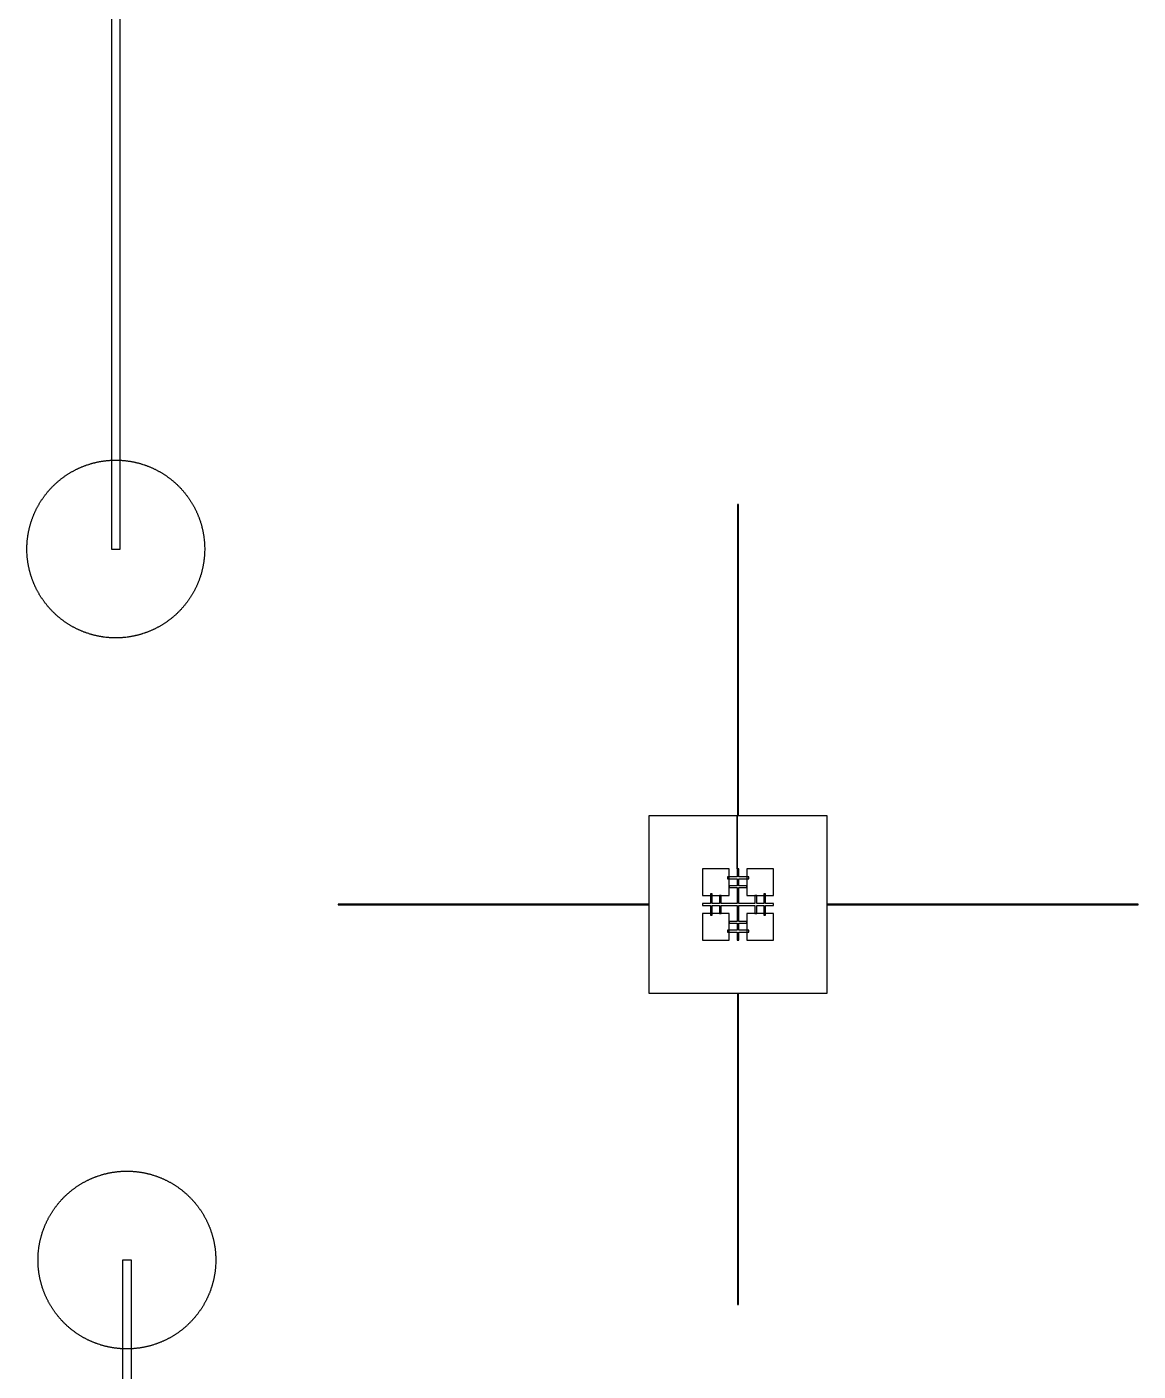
# Model space of a CAD drawing. Extents: x -44500 to 44500, y -47000 to 47000.
# Drawn here: x 32000 to 44500, y -5250 to 9875 of the extents above; entities that cross this region are included whole.
import ezdxf

# ---------------------------------------------------------------- set-up
doc = ezdxf.new("R2010")
doc.units = 0
for name, color, linetype in [('Active', 80, 'CONTINUOUS'), ('Metal1', 160, 'CONTINUOUS'), ('Poly', 20, 'CONTINUOUS')]:
    doc.layers.add(name, color=color, linetype=linetype)

msp = doc.modelspace()

# ---------------------------------------------------------------- linework, layer by layer
at = {"layer": 'Active'}
for points in [[(32950, 4000), (33050, 4000), (33050, 17000), (32950, 17000)], [(33999.9, 3985.9), (33999.6, 3971.8), (33999.1, 3957.7), (33998.4, 3943.65), (33997.95, 3936.6), (33997.5, 3929.6), (33997, 3922.6), (33996.4, 3915.55), (33995.8, 3908.55), (33995.1, 3901.5), (33994.4, 3894.5), (33993.65, 3887.5), (33991.95, 3873.5), (33991.05, 3866.55), (33990.05, 3859.55), (33989.05, 3852.6), (33988, 3845.65), (33986.9, 3838.7), (33985.7, 3831.7), (33984.5, 3824.8), (33983.25, 3817.85), (33981.95, 3810.95), (33980.6, 3804), (33979.2, 3797.15), (33977.75, 3790.25), (33976.25, 3783.4), (33974.7, 3776.5), (33973.1, 3769.65), (33971.45, 3762.8), (33969.75, 3755.95), (33968, 3749.1), (33966.2, 3742.3), (33964.35, 3735.5), (33962.5, 3728.75), (33960.55, 3721.95), (33958.55, 3715.15), (33956.55, 3708.45), (33954.45, 3701.7), (33952.35, 3695), (33947.95, 3681.6), (33945.65, 3674.9), (33943.35, 3668.25), (33941, 3661.65), (33938.6, 3655), (33936.15, 3648.4), (33933.65, 3641.85), (33931.1, 3635.25), (33928.5, 3628.7), (33925.9, 3622.25), (33923.2, 3615.7), (33920.45, 3609.15), (33917.7, 3602.75), (33914.85, 3596.25), (33912, 3589.85), (33909.1, 3583.45), (33906.15, 3577.05), (33903.15, 3570.7), (33900.1, 3564.35), (33897, 3558), (33893.85, 3551.65), (33890.65, 3545.35), (33887.45, 3539.1), (33884.2, 3532.9), (33880.9, 3526.7), (33877.5, 3520.45), (33874.15, 3514.35), (33870.7, 3508.2), (33867.2, 3502.05), (33863.65, 3495.95), (33860.1, 3489.9), (33856.45, 3483.8), (33852.85, 3477.85), (33849.15, 3471.85), (33845.35, 3465.8), (33841.6, 3459.9), (33837.75, 3453.95), (33833.9, 3448.1), (33830, 3442.25), (33826.05, 3436.45), (33822.05, 3430.6), (33818, 3424.8), (33813.95, 3419.1), (33809.85, 3413.4), (33805.7, 3407.7), (33801.5, 3402.05), (33797.25, 3396.4), (33793, 3390.8), (33788.7, 3385.25), (33784.35, 3379.7), (33779.95, 3374.2), (33775.5, 3368.7), (33771.05, 3363.25), (33766.55, 3357.85), (33762, 3352.45), (33757.4, 3347.05), (33752.8, 3341.8), (33748.15, 3336.5), (33743.45, 3331.25), (33738.7, 3326), (33733.95, 3320.8), (33729.2, 3315.7), (33724.3, 3310.55), (33719.45, 3305.5), (33714.55, 3300.45), (33709.6, 3295.4), (33704.6, 3290.4), (33699.55, 3285.45), (33694.5, 3280.55), (33689.45, 3275.7), (33684.3, 3270.8), (33679.2, 3266.05), (33674, 3261.3), (33668.75, 3256.55), (33663.5, 3251.85), (33658.2, 3247.2), (33652.95, 3242.6), (33647.55, 3238), (33642.15, 3233.45), (33636.75, 3228.95), (33631.3, 3224.5), (33625.8, 3220.05), (33620.3, 3215.65), (33614.75, 3211.3), (33609.2, 3207), (33603.6, 3202.75), (33597.95, 3198.5), (33592.3, 3194.3), (33586.6, 3190.15), (33580.9, 3186.05), (33575.2, 3182), (33569.4, 3177.95), (33563.55, 3173.95), (33557.75, 3170), (33551.9, 3166.1), (33546.05, 3162.25), (33540.1, 3158.4), (33534.2, 3154.65), (33528.15, 3150.85), (33522.15, 3147.15), (33516.2, 3143.55), (33510.1, 3139.9), (33504.05, 3136.35), (33497.95, 3132.8), (33491.8, 3129.3), (33485.65, 3125.85), (33479.55, 3122.5), (33473.3, 3119.1), (33467.1, 3115.8), (33460.9, 3112.55), (33454.65, 3109.35), (33448.35, 3106.15), (33442, 3103), (33435.65, 3099.9), (33429.3, 3096.85), (33422.95, 3093.85), (33416.55, 3090.9), (33410.15, 3088), (33403.75, 3085.15), (33397.25, 3082.3), (33390.85, 3079.55), (33384.3, 3076.8), (33377.75, 3074.1), (33371.3, 3071.5), (33364.75, 3068.9), (33358.15, 3066.35), (33351.6, 3063.85), (33345, 3061.4), (33338.35, 3059), (33331.75, 3056.65), (33325.1, 3054.35), (33318.4, 3052.05), (33305, 3047.65), (33298.3, 3045.55), (33291.55, 3043.45), (33284.85, 3041.45), (33278.05, 3039.45), (33271.25, 3037.5), (33264.5, 3035.65), (33257.7, 3033.8), (33250.9, 3032), (33244.05, 3030.25), (33237.2, 3028.55), (33230.35, 3026.9), (33223.5, 3025.3), (33216.6, 3023.75), (33209.75, 3022.25), (33202.85, 3020.8), (33196, 3019.4), (33189.05, 3018.05), (33182.15, 3016.75), (33175.2, 3015.5), (33168.3, 3014.3), (33161.3, 3013.1), (33154.35, 3012), (33147.4, 3010.95), (33140.45, 3009.95), (33133.45, 3008.95), (33126.5, 3008.05), (33112.5, 3006.35), (33105.5, 3005.6), (33098.5, 3004.9), (33091.45, 3004.2), (33084.45, 3003.6), (33077.4, 3003), (33070.4, 3002.5), (33063.4, 3002.05), (33056.35, 3001.6), (33042.3, 3000.9), (33028.2, 3000.4), (33014.1, 3000.1), (33000, 3000), (32985.9, 3000.1), (32971.8, 3000.4), (32957.7, 3000.9), (32943.65, 3001.6), (32936.6, 3002.05), (32929.6, 3002.5), (32922.6, 3003), (32915.55, 3003.6), (32908.55, 3004.2), (32901.5, 3004.9), (32894.5, 3005.6), (32887.5, 3006.35), (32873.5, 3008.05), (32866.55, 3008.95), (32859.55, 3009.95), (32852.6, 3010.95), (32845.65, 3012), (32838.7, 3013.1), (32831.7, 3014.3), (32824.8, 3015.5), (32817.85, 3016.75), (32810.95, 3018.05), (32804, 3019.4), (32797.15, 3020.8), (32790.25, 3022.25), (32783.4, 3023.75), (32776.5, 3025.3), (32769.65, 3026.9), (32762.8, 3028.55), (32755.95, 3030.25), (32749.1, 3032), (32742.3, 3033.8), (32735.5, 3035.65), (32728.75, 3037.5), (32721.95, 3039.45), (32715.15, 3041.45), (32708.45, 3043.45), (32701.7, 3045.55), (32695, 3047.65), (32681.6, 3052.05), (32674.9, 3054.35), (32668.25, 3056.65), (32661.65, 3059), (32655, 3061.4), (32648.4, 3063.85), (32641.85, 3066.35), (32635.25, 3068.9), (32628.7, 3071.5), (32622.25, 3074.1), (32615.7, 3076.8), (32609.15, 3079.55), (32602.75, 3082.3), (32596.25, 3085.15), (32589.85, 3088), (32583.45, 3090.9), (32577.05, 3093.85), (32570.7, 3096.85), (32564.35, 3099.9), (32558, 3103), (32551.65, 3106.15), (32545.35, 3109.35), (32539.1, 3112.55), (32532.9, 3115.8), (32526.7, 3119.1), (32520.45, 3122.5), (32514.35, 3125.85), (32508.2, 3129.3), (32502.05, 3132.8), (32495.95, 3136.35), (32489.9, 3139.9), (32483.8, 3143.55), (32477.85, 3147.15), (32471.85, 3150.85), (32465.8, 3154.65), (32459.9, 3158.4), (32453.95, 3162.25), (32448.1, 3166.1), (32442.25, 3170), (32436.45, 3173.95), (32430.6, 3177.95), (32424.8, 3182), (32419.1, 3186.05), (32413.4, 3190.15), (32407.7, 3194.3), (32402.05, 3198.5), (32396.4, 3202.75), (32390.8, 3207), (32385.25, 3211.3), (32379.7, 3215.65), (32374.2, 3220.05), (32368.7, 3224.5), (32363.25, 3228.95), (32357.85, 3233.45), (32352.45, 3238), (32347.05, 3242.6), (32341.8, 3247.2), (32336.5, 3251.85), (32331.25, 3256.55), (32326, 3261.3), (32320.8, 3266.05), (32315.7, 3270.8), (32310.55, 3275.7), (32305.5, 3280.55), (32300.45, 3285.45), (32295.4, 3290.4), (32290.4, 3295.4), (32285.45, 3300.45), (32280.55, 3305.5), (32275.7, 3310.55), (32270.8, 3315.7), (32266.05, 3320.8), (32261.3, 3326), (32256.55, 3331.25), (32251.85, 3336.5), (32247.2, 3341.8), (32242.6, 3347.05), (32238, 3352.45), (32233.45, 3357.85), (32228.95, 3363.25), (32224.5, 3368.7), (32220.05, 3374.2), (32215.65, 3379.7), (32211.3, 3385.25), (32207, 3390.8), (32202.75, 3396.4), (32198.5, 3402.05), (32194.3, 3407.7), (32190.15, 3413.4), (32186.05, 3419.1), (32182, 3424.8), (32177.95, 3430.6), (32173.95, 3436.45), (32170, 3442.25), (32166.1, 3448.1), (32162.25, 3453.95), (32158.4, 3459.9), (32154.65, 3465.8), (32150.85, 3471.85), (32147.15, 3477.85), (32143.55, 3483.8), (32139.9, 3489.9), (32136.35, 3495.95), (32132.8, 3502.05), (32129.3, 3508.2), (32125.85, 3514.35), (32122.5, 3520.45), (32119.1, 3526.7), (32115.8, 3532.9), (32112.55, 3539.1), (32109.35, 3545.35), (32106.15, 3551.65), (32103, 3558), (32099.9, 3564.35), (32096.85, 3570.7), (32093.85, 3577.05), (32090.9, 3583.45), (32088, 3589.85), (32085.15, 3596.25), (32082.3, 3602.75), (32079.55, 3609.15), (32076.8, 3615.7), (32074.1, 3622.25), (32071.5, 3628.7), (32068.9, 3635.25), (32066.35, 3641.85), (32063.85, 3648.4), (32061.4, 3655), (32059, 3661.65), (32056.65, 3668.25), (32054.35, 3674.9), (32052.05, 3681.6), (32047.65, 3695), (32045.55, 3701.7), (32043.45, 3708.45), (32041.45, 3715.15), (32039.45, 3721.95), (32037.5, 3728.75), (32035.65, 3735.5), (32033.8, 3742.3), (32032, 3749.1), (32030.25, 3755.95), (32028.55, 3762.8), (32026.9, 3769.65), (32025.3, 3776.5), (32023.75, 3783.4), (32022.25, 3790.25), (32020.8, 3797.15), (32019.4, 3804), (32018.05, 3810.95), (32016.75, 3817.85), (32015.5, 3824.8), (32014.3, 3831.7), (32013.1, 3838.7), (32012, 3845.65), (32010.95, 3852.6), (32009.95, 3859.55), (32008.95, 3866.55), (32008.05, 3873.5), (32006.35, 3887.5), (32005.6, 3894.5), (32004.9, 3901.5), (32004.2, 3908.55), (32003.6, 3915.55), (32003, 3922.6), (32002.5, 3929.6), (32002.05, 3936.6), (32001.6, 3943.65), (32000.9, 3957.7), (32000.4, 3971.8), (32000.1, 3985.9), (32000, 4000), (32000.1, 4014.1), (32000.4, 4028.2), (32000.9, 4042.3), (32001.6, 4056.35), (32002.05, 4063.4), (32002.5, 4070.4), (32003, 4077.4), (32003.6, 4084.45), (32004.2, 4091.45), (32004.9, 4098.5), (32005.6, 4105.5), (32006.35, 4112.5), (32008.05, 4126.5), (32008.95, 4133.45), (32009.95, 4140.45), (32010.95, 4147.4), (32012, 4154.35), (32013.1, 4161.3), (32014.3, 4168.3), (32015.5, 4175.2), (32016.75, 4182.15), (32018.05, 4189.05), (32019.4, 4196), (32020.8, 4202.85), (32022.25, 4209.75), (32023.75, 4216.6), (32025.3, 4223.5), (32026.9, 4230.35), (32028.55, 4237.2), (32030.25, 4244.05), (32032, 4250.9), (32033.8, 4257.7), (32035.65, 4264.5), (32037.5, 4271.25), (32039.45, 4278.05), (32041.45, 4284.85), (32043.45, 4291.55), (32045.55, 4298.3), (32047.65, 4305), (32052.05, 4318.4), (32054.35, 4325.1), (32056.65, 4331.75), (32059, 4338.35), (32061.4, 4345), (32063.85, 4351.6), (32066.35, 4358.15), (32068.9, 4364.75), (32071.5, 4371.3), (32074.1, 4377.75), (32076.8, 4384.3), (32079.55, 4390.85), (32082.3, 4397.25), (32085.15, 4403.75), (32088, 4410.15), (32090.9, 4416.55), (32093.85, 4422.95), (32096.85, 4429.3), (32099.9, 4435.65), (32103, 4442), (32106.15, 4448.35), (32109.35, 4454.65), (32112.55, 4460.9), (32115.8, 4467.1), (32119.1, 4473.3), (32122.5, 4479.55), (32125.85, 4485.65), (32129.3, 4491.8), (32132.8, 4497.95), (32136.35, 4504.05), (32139.9, 4510.1), (32143.55, 4516.2), (32147.15, 4522.15), (32150.85, 4528.15), (32154.65, 4534.2), (32158.4, 4540.1), (32162.25, 4546.05), (32166.1, 4551.9), (32170, 4557.75), (32173.95, 4563.55), (32177.95, 4569.4), (32182, 4575.2), (32186.05, 4580.9), (32190.15, 4586.6), (32194.3, 4592.3), (32198.5, 4597.95), (32202.75, 4603.6), (32207, 4609.2), (32211.3, 4614.75), (32215.65, 4620.3), (32220.05, 4625.8), (32224.5, 4631.3), (32228.95, 4636.75), (32233.45, 4642.15), (32238, 4647.55), (32242.6, 4652.95), (32247.2, 4658.2), (32251.85, 4663.5), (32256.55, 4668.75), (32261.3, 4674), (32266.05, 4679.2), (32270.8, 4684.3), (32275.7, 4689.45), (32280.55, 4694.5), (32285.45, 4699.55), (32290.4, 4704.6), (32295.4, 4709.6), (32300.45, 4714.55), (32305.5, 4719.45), (32310.55, 4724.3), (32315.7, 4729.2), (32320.8, 4733.95), (32326, 4738.7), (32331.25, 4743.45), (32336.5, 4748.15), (32341.8, 4752.8), (32347.05, 4757.4), (32352.45, 4762), (32357.85, 4766.55), (32363.25, 4771.05), (32368.7, 4775.5), (32374.2, 4779.95), (32379.7, 4784.35), (32385.25, 4788.7), (32390.8, 4793), (32396.4, 4797.25), (32402.05, 4801.5), (32407.7, 4805.7), (32413.4, 4809.85), (32419.1, 4813.95), (32424.8, 4818), (32430.6, 4822.05), (32436.45, 4826.05), (32442.25, 4830), (32448.1, 4833.9), (32453.95, 4837.75), (32459.9, 4841.6), (32465.8, 4845.35), (32471.85, 4849.15), (32477.85, 4852.85), (32483.8, 4856.45), (32489.9, 4860.1), (32495.95, 4863.65), (32502.05, 4867.2), (32508.2, 4870.7), (32514.35, 4874.15), (32520.45, 4877.5), (32526.7, 4880.9), (32532.9, 4884.2), (32539.1, 4887.45), (32545.35, 4890.65), (32551.65, 4893.85), (32558, 4897), (32564.35, 4900.1), (32570.7, 4903.15), (32577.05, 4906.15), (32583.45, 4909.1), (32589.85, 4912), (32596.25, 4914.85), (32602.75, 4917.7), (32609.15, 4920.45), (32615.7, 4923.2), (32622.25, 4925.9), (32628.7, 4928.5), (32635.25, 4931.1), (32641.85, 4933.65), (32648.4, 4936.15), (32655, 4938.6), (32661.65, 4941), (32668.25, 4943.35), (32674.9, 4945.65), (32681.6, 4947.95), (32695, 4952.35), (32701.7, 4954.45), (32708.45, 4956.55), (32715.15, 4958.55), (32721.95, 4960.55), (32728.75, 4962.5), (32735.5, 4964.35), (32742.3, 4966.2), (32749.1, 4968), (32755.95, 4969.75), (32762.8, 4971.45), (32769.65, 4973.1), (32776.5, 4974.7), (32783.4, 4976.25), (32790.25, 4977.75), (32797.15, 4979.2), (32804, 4980.6), (32810.95, 4981.95), (32817.85, 4983.25), (32824.8, 4984.5), (32831.7, 4985.7), (32838.7, 4986.9), (32845.65, 4988), (32852.6, 4989.05), (32859.55, 4990.05), (32866.55, 4991.05), (32873.5, 4991.95), (32887.5, 4993.65), (32894.5, 4994.4), (32901.5, 4995.1), (32908.55, 4995.8), (32915.55, 4996.4), (32922.6, 4997), (32929.6, 4997.5), (32936.6, 4997.95), (32943.65, 4998.4), (32957.7, 4999.1), (32971.8, 4999.6), (32985.9, 4999.9), (33000, 5000), (33014.1, 4999.9), (33028.2, 4999.6), (33042.3, 4999.1), (33056.35, 4998.4), (33063.4, 4997.95), (33070.4, 4997.5), (33077.4, 4997), (33084.45, 4996.4), (33091.45, 4995.8), (33098.5, 4995.1), (33105.5, 4994.4), (33112.5, 4993.65), (33126.5, 4991.95), (33133.45, 4991.05), (33140.45, 4990.05), (33147.4, 4989.05), (33154.35, 4988), (33161.3, 4986.9), (33168.3, 4985.7), (33175.2, 4984.5), (33182.15, 4983.25), (33189.05, 4981.95), (33196, 4980.6), (33202.85, 4979.2), (33209.75, 4977.75), (33216.6, 4976.25), (33223.5, 4974.7), (33230.35, 4973.1), (33237.2, 4971.45), (33244.05, 4969.75), (33250.9, 4968), (33257.7, 4966.2), (33264.5, 4964.35), (33271.25, 4962.5), (33278.05, 4960.55), (33284.85, 4958.55), (33291.55, 4956.55), (33298.3, 4954.45), (33305, 4952.35), (33318.4, 4947.95), (33325.1, 4945.65), (33331.75, 4943.35), (33338.35, 4941), (33345, 4938.6), (33351.6, 4936.15), (33358.15, 4933.65), (33364.75, 4931.1), (33371.3, 4928.5), (33377.75, 4925.9), (33384.3, 4923.2), (33390.85, 4920.45), (33397.25, 4917.7), (33403.75, 4914.85), (33410.15, 4912), (33416.55, 4909.1), (33422.95, 4906.15), (33429.3, 4903.15), (33435.65, 4900.1), (33442, 4897), (33448.35, 4893.85), (33454.65, 4890.65), (33460.9, 4887.45), (33467.1, 4884.2), (33473.3, 4880.9), (33479.55, 4877.5), (33485.65, 4874.15), (33491.8, 4870.7), (33497.95, 4867.2), (33504.05, 4863.65), (33510.1, 4860.1), (33516.2, 4856.45), (33522.15, 4852.85), (33528.15, 4849.15), (33534.2, 4845.35), (33540.1, 4841.6), (33546.05, 4837.75), (33551.9, 4833.9), (33557.75, 4830), (33563.55, 4826.05), (33569.4, 4822.05), (33575.2, 4818), (33580.9, 4813.95), (33586.6, 4809.85), (33592.3, 4805.7), (33597.95, 4801.5), (33603.6, 4797.25), (33609.2, 4793), (33614.75, 4788.7), (33620.3, 4784.35), (33625.8, 4779.95), (33631.3, 4775.5), (33636.75, 4771.05), (33642.15, 4766.55), (33647.55, 4762), (33652.95, 4757.4), (33658.2, 4752.8), (33663.5, 4748.15), (33668.75, 4743.45), (33674, 4738.7), (33679.2, 4733.95), (33684.3, 4729.2), (33689.45, 4724.3), (33694.5, 4719.45), (33699.55, 4714.55), (33704.6, 4709.6), (33709.6, 4704.6), (33714.55, 4699.55), (33719.45, 4694.5), (33724.3, 4689.45), (33729.2, 4684.3), (33733.95, 4679.2), (33738.7, 4674), (33743.45, 4668.75), (33748.15, 4663.5), (33752.8, 4658.2), (33757.4, 4652.95), (33762, 4647.55), (33766.55, 4642.15), (33771.05, 4636.75), (33775.5, 4631.3), (33779.95, 4625.8), (33784.35, 4620.3), (33788.7, 4614.75), (33793, 4609.2), (33797.25, 4603.6), (33801.5, 4597.95), (33805.7, 4592.3), (33809.85, 4586.6), (33813.95, 4580.9), (33818, 4575.2), (33822.05, 4569.4), (33826.05, 4563.55), (33830, 4557.75), (33833.9, 4551.9), (33837.75, 4546.05), (33841.6, 4540.1), (33845.35, 4534.2), (33849.15, 4528.15), (33852.85, 4522.15), (33856.45, 4516.2), (33860.1, 4510.1), (33863.65, 4504.05), (33867.2, 4497.95), (33870.7, 4491.8), (33874.15, 4485.65), (33877.5, 4479.55), (33880.9, 4473.3), (33884.2, 4467.1), (33887.45, 4460.9), (33890.65, 4454.65), (33893.85, 4448.35), (33897, 4442), (33900.1, 4435.65), (33903.15, 4429.3), (33906.15, 4422.95), (33909.1, 4416.55), (33912, 4410.15), (33914.85, 4403.75), (33917.7, 4397.25), (33920.45, 4390.85), (33923.2, 4384.3), (33925.9, 4377.75), (33928.5, 4371.3), (33931.1, 4364.75), (33933.65, 4358.15), (33936.15, 4351.6), (33938.6, 4345), (33941, 4338.35), (33943.35, 4331.75), (33945.65, 4325.1), (33947.95, 4318.4), (33952.35, 4305), (33954.45, 4298.3), (33956.55, 4291.55), (33958.55, 4284.85), (33960.55, 4278.05), (33962.5, 4271.25), (33964.35, 4264.5), (33966.2, 4257.7), (33968, 4250.9), (33969.75, 4244.05), (33971.45, 4237.2), (33973.1, 4230.35), (33974.7, 4223.5), (33976.25, 4216.6), (33977.75, 4209.75), (33979.2, 4202.85), (33980.6, 4196), (33981.95, 4189.05), (33983.25, 4182.15), (33984.5, 4175.2), (33985.7, 4168.3), (33986.9, 4161.3), (33988, 4154.35), (33989.05, 4147.4), (33990.05, 4140.45), (33991.05, 4133.45), (33991.95, 4126.5), (33993.65, 4112.5), (33994.4, 4105.5), (33995.1, 4098.5), (33995.8, 4091.45), (33996.4, 4084.45), (33997, 4077.4), (33997.5, 4070.4), (33997.95, 4063.4), (33998.4, 4056.35), (33999.1, 4042.3), (33999.6, 4028.2), (33999.9, 4014.1), (34000, 4000)], [(34124.9, -4014.1), (34124.6, -4028.2), (34124.1, -4042.3), (34123.4, -4056.35), (34122.95, -4063.4), (34122.5, -4070.4), (34122, -4077.4), (34121.4, -4084.45), (34120.8, -4091.45), (34120.1, -4098.5), (34119.4, -4105.5), (34118.65, -4112.5), (34116.95, -4126.5), (34116.05, -4133.45), (34115.05, -4140.45), (34114.05, -4147.4), (34113, -4154.35), (34111.9, -4161.3), (34110.7, -4168.3), (34109.5, -4175.2), (34108.25, -4182.15), (34106.95, -4189.05), (34105.6, -4196), (34104.2, -4202.85), (34102.75, -4209.75), (34101.25, -4216.6), (34099.7, -4223.5), (34098.1, -4230.35), (34096.45, -4237.2), (34094.75, -4244.05), (34093, -4250.9), (34091.2, -4257.7), (34089.35, -4264.5), (34087.5, -4271.25), (34085.55, -4278.05), (34083.55, -4284.85), (34081.55, -4291.55), (34079.45, -4298.3), (34077.35, -4305), (34072.95, -4318.4), (34070.65, -4325.1), (34068.35, -4331.75), (34066, -4338.35), (34063.6, -4345), (34061.15, -4351.6), (34058.65, -4358.15), (34056.1, -4364.75), (34053.5, -4371.3), (34050.9, -4377.75), (34048.2, -4384.3), (34045.45, -4390.85), (34042.7, -4397.25), (34039.85, -4403.75), (34037, -4410.15), (34034.1, -4416.55), (34031.15, -4422.95), (34028.15, -4429.3), (34025.1, -4435.65), (34022, -4442), (34018.85, -4448.35), (34015.65, -4454.65), (34012.45, -4460.9), (34009.2, -4467.1), (34005.9, -4473.3), (34002.5, -4479.55), (33999.15, -4485.65), (33995.7, -4491.8), (33992.2, -4497.95), (33988.65, -4504.05), (33985.1, -4510.1), (33981.45, -4516.2), (33977.85, -4522.15), (33974.15, -4528.15), (33970.35, -4534.2), (33966.6, -4540.1), (33962.75, -4546.05), (33958.9, -4551.9), (33955, -4557.75), (33951.05, -4563.55), (33947.05, -4569.4), (33943, -4575.2), (33938.95, -4580.9), (33934.85, -4586.6), (33930.7, -4592.3), (33926.5, -4597.95), (33922.25, -4603.6), (33918, -4609.2), (33913.7, -4614.75), (33909.35, -4620.3), (33904.95, -4625.8), (33900.5, -4631.3), (33896.05, -4636.75), (33891.55, -4642.15), (33887, -4647.55), (33882.4, -4652.95), (33877.8, -4658.2), (33873.15, -4663.5), (33868.45, -4668.75), (33863.7, -4674), (33858.95, -4679.2), (33854.2, -4684.3), (33849.3, -4689.45), (33844.45, -4694.5), (33839.55, -4699.55), (33834.6, -4704.6), (33829.6, -4709.6), (33824.55, -4714.55), (33819.5, -4719.45), (33814.45, -4724.3), (33809.3, -4729.2), (33804.2, -4733.95), (33799, -4738.7), (33793.75, -4743.45), (33788.5, -4748.15), (33783.2, -4752.8), (33777.95, -4757.4), (33772.55, -4762), (33767.15, -4766.55), (33761.75, -4771.05), (33756.3, -4775.5), (33750.8, -4779.95), (33745.3, -4784.35), (33739.75, -4788.7), (33734.2, -4793), (33728.6, -4797.25), (33722.95, -4801.5), (33717.3, -4805.7), (33711.6, -4809.85), (33705.9, -4813.95), (33700.2, -4818), (33694.4, -4822.05), (33688.55, -4826.05), (33682.75, -4830), (33676.9, -4833.9), (33671.05, -4837.75), (33665.1, -4841.6), (33659.2, -4845.35), (33653.15, -4849.15), (33647.15, -4852.85), (33641.2, -4856.45), (33635.1, -4860.1), (33629.05, -4863.65), (33622.95, -4867.2), (33616.8, -4870.7), (33610.65, -4874.15), (33604.55, -4877.5), (33598.3, -4880.9), (33592.1, -4884.2), (33585.9, -4887.45), (33579.65, -4890.65), (33573.35, -4893.85), (33567, -4897), (33560.65, -4900.1), (33554.3, -4903.15), (33547.95, -4906.15), (33541.55, -4909.1), (33535.15, -4912), (33528.75, -4914.85), (33522.25, -4917.7), (33515.85, -4920.45), (33509.3, -4923.2), (33502.75, -4925.9), (33496.3, -4928.5), (33489.75, -4931.1), (33483.15, -4933.65), (33476.6, -4936.15), (33470, -4938.6), (33463.35, -4941), (33456.75, -4943.35), (33450.1, -4945.65), (33443.4, -4947.95), (33430, -4952.35), (33423.3, -4954.45), (33416.55, -4956.55), (33409.85, -4958.55), (33403.05, -4960.55), (33396.25, -4962.5), (33389.5, -4964.35), (33382.7, -4966.2), (33375.9, -4968), (33369.05, -4969.75), (33362.2, -4971.45), (33355.35, -4973.1), (33348.5, -4974.7), (33341.6, -4976.25), (33334.75, -4977.75), (33327.85, -4979.2), (33321, -4980.6), (33314.05, -4981.95), (33307.15, -4983.25), (33300.2, -4984.5), (33293.3, -4985.7), (33286.3, -4986.9), (33279.35, -4988), (33272.4, -4989.05), (33265.45, -4990.05), (33258.45, -4991.05), (33251.5, -4991.95), (33237.5, -4993.65), (33230.5, -4994.4), (33223.5, -4995.1), (33216.45, -4995.8), (33209.45, -4996.4), (33202.4, -4997), (33195.4, -4997.5), (33188.4, -4997.95), (33181.35, -4998.4), (33167.3, -4999.1), (33153.2, -4999.6), (33139.1, -4999.9), (33125, -5000), (33110.9, -4999.9), (33096.8, -4999.6), (33082.7, -4999.1), (33068.65, -4998.4), (33061.6, -4997.95), (33054.6, -4997.5), (33047.6, -4997), (33040.55, -4996.4), (33033.55, -4995.8), (33026.5, -4995.1), (33019.5, -4994.4), (33012.5, -4993.65), (32998.5, -4991.95), (32991.55, -4991.05), (32984.55, -4990.05), (32977.6, -4989.05), (32970.65, -4988), (32963.7, -4986.9), (32956.7, -4985.7), (32949.8, -4984.5), (32942.85, -4983.25), (32935.95, -4981.95), (32929, -4980.6), (32922.15, -4979.2), (32915.25, -4977.75), (32908.4, -4976.25), (32901.5, -4974.7), (32894.65, -4973.1), (32887.8, -4971.45), (32880.95, -4969.75), (32874.1, -4968), (32867.3, -4966.2), (32860.5, -4964.35), (32853.75, -4962.5), (32846.95, -4960.55), (32840.15, -4958.55), (32833.45, -4956.55), (32826.7, -4954.45), (32820, -4952.35), (32806.6, -4947.95), (32799.9, -4945.65), (32793.25, -4943.35), (32786.65, -4941), (32780, -4938.6), (32773.4, -4936.15), (32766.85, -4933.65), (32760.25, -4931.1), (32753.7, -4928.5), (32747.25, -4925.9), (32740.7, -4923.2), (32734.15, -4920.45), (32727.75, -4917.7), (32721.25, -4914.85), (32714.85, -4912), (32708.45, -4909.1), (32702.05, -4906.15), (32695.7, -4903.15), (32689.35, -4900.1), (32683, -4897), (32676.65, -4893.85), (32670.35, -4890.65), (32664.1, -4887.45), (32657.9, -4884.2), (32651.7, -4880.9), (32645.45, -4877.5), (32639.35, -4874.15), (32633.2, -4870.7), (32627.05, -4867.2), (32620.95, -4863.65), (32614.9, -4860.1), (32608.8, -4856.45), (32602.85, -4852.85), (32596.85, -4849.15), (32590.8, -4845.35), (32584.9, -4841.6), (32578.95, -4837.75), (32573.1, -4833.9), (32567.25, -4830), (32561.45, -4826.05), (32555.6, -4822.05), (32549.8, -4818), (32544.1, -4813.95), (32538.4, -4809.85), (32532.7, -4805.7), (32527.05, -4801.5), (32521.4, -4797.25), (32515.8, -4793), (32510.25, -4788.7), (32504.7, -4784.35), (32499.2, -4779.95), (32493.7, -4775.5), (32488.25, -4771.05), (32482.85, -4766.55), (32477.45, -4762), (32472.05, -4757.4), (32466.8, -4752.8), (32461.5, -4748.15), (32456.25, -4743.45), (32451, -4738.7), (32445.8, -4733.95), (32440.7, -4729.2), (32435.55, -4724.3), (32430.5, -4719.45), (32425.45, -4714.55), (32420.4, -4709.6), (32415.4, -4704.6), (32410.45, -4699.55), (32405.55, -4694.5), (32400.7, -4689.45), (32395.8, -4684.3), (32391.05, -4679.2), (32386.3, -4674), (32381.55, -4668.75), (32376.85, -4663.5), (32372.2, -4658.2), (32367.6, -4652.95), (32363, -4647.55), (32358.45, -4642.15), (32353.95, -4636.75), (32349.5, -4631.3), (32345.05, -4625.8), (32340.65, -4620.3), (32336.3, -4614.75), (32332, -4609.2), (32327.75, -4603.6), (32323.5, -4597.95), (32319.3, -4592.3), (32315.15, -4586.6), (32311.05, -4580.9), (32307, -4575.2), (32302.95, -4569.4), (32298.95, -4563.55), (32295, -4557.75), (32291.1, -4551.9), (32287.25, -4546.05), (32283.4, -4540.1), (32279.65, -4534.2), (32275.85, -4528.15), (32272.15, -4522.15), (32268.55, -4516.2), (32264.9, -4510.1), (32261.35, -4504.05), (32257.8, -4497.95), (32254.3, -4491.8), (32250.85, -4485.65), (32247.5, -4479.55), (32244.1, -4473.3), (32240.8, -4467.1), (32237.55, -4460.9), (32234.35, -4454.65), (32231.15, -4448.35), (32228, -4442), (32224.9, -4435.65), (32221.85, -4429.3), (32218.85, -4422.95), (32215.9, -4416.55), (32213, -4410.15), (32210.15, -4403.75), (32207.3, -4397.25), (32204.55, -4390.85), (32201.8, -4384.3), (32199.1, -4377.75), (32196.5, -4371.3), (32193.9, -4364.75), (32191.35, -4358.15), (32188.85, -4351.6), (32186.4, -4345), (32184, -4338.35), (32181.65, -4331.75), (32179.35, -4325.1), (32177.05, -4318.4), (32172.65, -4305), (32170.55, -4298.3), (32168.45, -4291.55), (32166.45, -4284.85), (32164.45, -4278.05), (32162.5, -4271.25), (32160.65, -4264.5), (32158.8, -4257.7), (32157, -4250.9), (32155.25, -4244.05), (32153.55, -4237.2), (32151.9, -4230.35), (32150.3, -4223.5), (32148.75, -4216.6), (32147.25, -4209.75), (32145.8, -4202.85), (32144.4, -4196), (32143.05, -4189.05), (32141.75, -4182.15), (32140.5, -4175.2), (32139.3, -4168.3), (32138.1, -4161.3), (32137, -4154.35), (32135.95, -4147.4), (32134.95, -4140.45), (32133.95, -4133.45), (32133.05, -4126.5), (32131.35, -4112.5), (32130.6, -4105.5), (32129.9, -4098.5), (32129.2, -4091.45), (32128.6, -4084.45), (32128, -4077.4), (32127.5, -4070.4), (32127.05, -4063.4), (32126.6, -4056.35), (32125.9, -4042.3), (32125.4, -4028.2), (32125.1, -4014.1), (32125, -4000), (32125.1, -3985.9), (32125.4, -3971.8), (32125.9, -3957.7), (32126.6, -3943.65), (32127.05, -3936.6), (32127.5, -3929.6), (32128, -3922.6), (32128.6, -3915.55), (32129.2, -3908.55), (32129.9, -3901.5), (32130.6, -3894.5), (32131.35, -3887.5), (32133.05, -3873.5), (32133.95, -3866.55), (32134.95, -3859.55), (32135.95, -3852.6), (32137, -3845.65), (32138.1, -3838.7), (32139.3, -3831.7), (32140.5, -3824.8), (32141.75, -3817.85), (32143.05, -3810.95), (32144.4, -3804), (32145.8, -3797.15), (32147.25, -3790.25), (32148.75, -3783.4), (32150.3, -3776.5), (32151.9, -3769.65), (32153.55, -3762.8), (32155.25, -3755.95), (32157, -3749.1), (32158.8, -3742.3), (32160.65, -3735.5), (32162.5, -3728.75), (32164.45, -3721.95), (32166.45, -3715.15), (32168.45, -3708.45), (32170.55, -3701.7), (32172.65, -3695), (32177.05, -3681.6), (32179.35, -3674.9), (32181.65, -3668.25), (32184, -3661.65), (32186.4, -3655), (32188.85, -3648.4), (32191.35, -3641.85), (32193.9, -3635.25), (32196.5, -3628.7), (32199.1, -3622.25), (32201.8, -3615.7), (32204.55, -3609.15), (32207.3, -3602.75), (32210.15, -3596.25), (32213, -3589.85), (32215.9, -3583.45), (32218.85, -3577.05), (32221.85, -3570.7), (32224.9, -3564.35), (32228, -3558), (32231.15, -3551.65), (32234.35, -3545.35), (32237.55, -3539.1), (32240.8, -3532.9), (32244.1, -3526.7), (32247.5, -3520.45), (32250.85, -3514.35), (32254.3, -3508.2), (32257.8, -3502.05), (32261.35, -3495.95), (32264.9, -3489.9), (32268.55, -3483.8), (32272.15, -3477.85), (32275.85, -3471.85), (32279.65, -3465.8), (32283.4, -3459.9), (32287.25, -3453.95), (32291.1, -3448.1), (32295, -3442.25), (32298.95, -3436.45), (32302.95, -3430.6), (32307, -3424.8), (32311.05, -3419.1), (32315.15, -3413.4), (32319.3, -3407.7), (32323.5, -3402.05), (32327.75, -3396.4), (32332, -3390.8), (32336.3, -3385.25), (32340.65, -3379.7), (32345.05, -3374.2), (32349.5, -3368.7), (32353.95, -3363.25), (32358.45, -3357.85), (32363, -3352.45), (32367.6, -3347.05), (32372.2, -3341.8), (32376.85, -3336.5), (32381.55, -3331.25), (32386.3, -3326), (32391.05, -3320.8), (32395.8, -3315.7), (32400.7, -3310.55), (32405.55, -3305.5), (32410.45, -3300.45), (32415.4, -3295.4), (32420.4, -3290.4), (32425.45, -3285.45), (32430.5, -3280.55), (32435.55, -3275.7), (32440.7, -3270.8), (32445.8, -3266.05), (32451, -3261.3), (32456.25, -3256.55), (32461.5, -3251.85), (32466.8, -3247.2), (32472.05, -3242.6), (32477.45, -3238), (32482.85, -3233.45), (32488.25, -3228.95), (32493.7, -3224.5), (32499.2, -3220.05), (32504.7, -3215.65), (32510.25, -3211.3), (32515.8, -3207), (32521.4, -3202.75), (32527.05, -3198.5), (32532.7, -3194.3), (32538.4, -3190.15), (32544.1, -3186.05), (32549.8, -3182), (32555.6, -3177.95), (32561.45, -3173.95), (32567.25, -3170), (32573.1, -3166.1), (32578.95, -3162.25), (32584.9, -3158.4), (32590.8, -3154.65), (32596.85, -3150.85), (32602.85, -3147.15), (32608.8, -3143.55), (32614.9, -3139.9), (32620.95, -3136.35), (32627.05, -3132.8), (32633.2, -3129.3), (32639.35, -3125.85), (32645.45, -3122.5), (32651.7, -3119.1), (32657.9, -3115.8), (32664.1, -3112.55), (32670.35, -3109.35), (32676.65, -3106.15), (32683, -3103), (32689.35, -3099.9), (32695.7, -3096.85), (32702.05, -3093.85), (32708.45, -3090.9), (32714.85, -3088), (32721.25, -3085.15), (32727.75, -3082.3), (32734.15, -3079.55), (32740.7, -3076.8), (32747.25, -3074.1), (32753.7, -3071.5), (32760.25, -3068.9), (32766.85, -3066.35), (32773.4, -3063.85), (32780, -3061.4), (32786.65, -3059), (32793.25, -3056.65), (32799.9, -3054.35), (32806.6, -3052.05), (32820, -3047.65), (32826.7, -3045.55), (32833.45, -3043.45), (32840.15, -3041.45), (32846.95, -3039.45), (32853.75, -3037.5), (32860.5, -3035.65), (32867.3, -3033.8), (32874.1, -3032), (32880.95, -3030.25), (32887.8, -3028.55), (32894.65, -3026.9), (32901.5, -3025.3), (32908.4, -3023.75), (32915.25, -3022.25), (32922.15, -3020.8), (32929, -3019.4), (32935.95, -3018.05), (32942.85, -3016.75), (32949.8, -3015.5), (32956.7, -3014.3), (32963.7, -3013.1), (32970.65, -3012), (32977.6, -3010.95), (32984.55, -3009.95), (32991.55, -3008.95), (32998.5, -3008.05), (33012.5, -3006.35), (33019.5, -3005.6), (33026.5, -3004.9), (33033.55, -3004.2), (33040.55, -3003.6), (33047.6, -3003), (33054.6, -3002.5), (33061.6, -3002.05), (33068.65, -3001.6), (33082.7, -3000.9), (33096.8, -3000.4), (33110.9, -3000.1), (33125, -3000), (33139.1, -3000.1), (33153.2, -3000.4), (33167.3, -3000.9), (33181.35, -3001.6), (33188.4, -3002.05), (33195.4, -3002.5), (33202.4, -3003), (33209.45, -3003.6), (33216.45, -3004.2), (33223.5, -3004.9), (33230.5, -3005.6), (33237.5, -3006.35), (33251.5, -3008.05), (33258.45, -3008.95), (33265.45, -3009.95), (33272.4, -3010.95), (33279.35, -3012), (33286.3, -3013.1), (33293.3, -3014.3), (33300.2, -3015.5), (33307.15, -3016.75), (33314.05, -3018.05), (33321, -3019.4), (33327.85, -3020.8), (33334.75, -3022.25), (33341.6, -3023.75), (33348.5, -3025.3), (33355.35, -3026.9), (33362.2, -3028.55), (33369.05, -3030.25), (33375.9, -3032), (33382.7, -3033.8), (33389.5, -3035.65), (33396.25, -3037.5), (33403.05, -3039.45), (33409.85, -3041.45), (33416.55, -3043.45), (33423.3, -3045.55), (33430, -3047.65), (33443.4, -3052.05), (33450.1, -3054.35), (33456.75, -3056.65), (33463.35, -3059), (33470, -3061.4), (33476.6, -3063.85), (33483.15, -3066.35), (33489.75, -3068.9), (33496.3, -3071.5), (33502.75, -3074.1), (33509.3, -3076.8), (33515.85, -3079.55), (33522.25, -3082.3), (33528.75, -3085.15), (33535.15, -3088), (33541.55, -3090.9), (33547.95, -3093.85), (33554.3, -3096.85), (33560.65, -3099.9), (33567, -3103), (33573.35, -3106.15), (33579.65, -3109.35), (33585.9, -3112.55), (33592.1, -3115.8), (33598.3, -3119.1), (33604.55, -3122.5), (33610.65, -3125.85), (33616.8, -3129.3), (33622.95, -3132.8), (33629.05, -3136.35), (33635.1, -3139.9), (33641.2, -3143.55), (33647.15, -3147.15), (33653.15, -3150.85), (33659.2, -3154.65), (33665.1, -3158.4), (33671.05, -3162.25), (33676.9, -3166.1), (33682.75, -3170), (33688.55, -3173.95), (33694.4, -3177.95), (33700.2, -3182), (33705.9, -3186.05), (33711.6, -3190.15), (33717.3, -3194.3), (33722.95, -3198.5), (33728.6, -3202.75), (33734.2, -3207), (33739.75, -3211.3), (33745.3, -3215.65), (33750.8, -3220.05), (33756.3, -3224.5), (33761.75, -3228.95), (33767.15, -3233.45), (33772.55, -3238), (33777.95, -3242.6), (33783.2, -3247.2), (33788.5, -3251.85), (33793.75, -3256.55), (33799, -3261.3), (33804.2, -3266.05), (33809.3, -3270.8), (33814.45, -3275.7), (33819.5, -3280.55), (33824.55, -3285.45), (33829.6, -3290.4), (33834.6, -3295.4), (33839.55, -3300.45), (33844.45, -3305.5), (33849.3, -3310.55), (33854.2, -3315.7), (33858.95, -3320.8), (33863.7, -3326), (33868.45, -3331.25), (33873.15, -3336.5), (33877.8, -3341.8), (33882.4, -3347.05), (33887, -3352.45), (33891.55, -3357.85), (33896.05, -3363.25), (33900.5, -3368.7), (33904.95, -3374.2), (33909.35, -3379.7), (33913.7, -3385.25), (33918, -3390.8), (33922.25, -3396.4), (33926.5, -3402.05), (33930.7, -3407.7), (33934.85, -3413.4), (33938.95, -3419.1), (33943, -3424.8), (33947.05, -3430.6), (33951.05, -3436.45), (33955, -3442.25), (33958.9, -3448.1), (33962.75, -3453.95), (33966.6, -3459.9), (33970.35, -3465.8), (33974.15, -3471.85), (33977.85, -3477.85), (33981.45, -3483.8), (33985.1, -3489.9), (33988.65, -3495.95), (33992.2, -3502.05), (33995.7, -3508.2), (33999.15, -3514.35), (34002.5, -3520.45), (34005.9, -3526.7), (34009.2, -3532.9), (34012.45, -3539.1), (34015.65, -3545.35), (34018.85, -3551.65), (34022, -3558), (34025.1, -3564.35), (34028.15, -3570.7), (34031.15, -3577.05), (34034.1, -3583.45), (34037, -3589.85), (34039.85, -3596.25), (34042.7, -3602.75), (34045.45, -3609.15), (34048.2, -3615.7), (34050.9, -3622.25), (34053.5, -3628.7), (34056.1, -3635.25), (34058.65, -3641.85), (34061.15, -3648.4), (34063.6, -3655), (34066, -3661.65), (34068.35, -3668.25), (34070.65, -3674.9), (34072.95, -3681.6), (34077.35, -3695), (34079.45, -3701.7), (34081.55, -3708.45), (34083.55, -3715.15), (34085.55, -3721.95), (34087.5, -3728.75), (34089.35, -3735.5), (34091.2, -3742.3), (34093, -3749.1), (34094.75, -3755.95), (34096.45, -3762.8), (34098.1, -3769.65), (34099.7, -3776.5), (34101.25, -3783.4), (34102.75, -3790.25), (34104.2, -3797.15), (34105.6, -3804), (34106.95, -3810.95), (34108.25, -3817.85), (34109.5, -3824.8), (34110.7, -3831.7), (34111.9, -3838.7), (34113, -3845.65), (34114.05, -3852.6), (34115.05, -3859.55), (34116.05, -3866.55), (34116.95, -3873.5), (34118.65, -3887.5), (34119.4, -3894.5), (34120.1, -3901.5), (34120.8, -3908.55), (34121.4, -3915.55), (34122, -3922.6), (34122.5, -3929.6), (34122.95, -3936.6), (34123.4, -3943.65), (34124.1, -3957.7), (34124.6, -3971.8), (34124.9, -3985.9), (34125, -4000)], [(33075, -17000), (33175, -17000), (33175, -4000), (33075, -4000)]]:
    msp.add_lwpolyline(points, close=True, dxfattribs=at)
at = {"layer": 'Metal1'}
msp.add_lwpolyline([(39990, 400), (39990, 1000), (41000, 1000), (41000, -1000), (39000, -1000), (39000, 1000), (39990, 1000), (39990, 310), (39880, 310), (39880, 290), (39990, 290), (39990, 210), (39900, 210), (39900, 190), (39990, 190), (39990, 10), (39810, 10), (39810, 100), (39790, 100), (39790, 10), (39710, 10), (39710, 120), (39690, 120), (39690, 10), (39600, 10), (39600, -10), (39690, -10), (39690, -120), (39710, -120), (39710, -10), (39790, -10), (39790, -100), (39810, -100), (39810, -10), (39990, -10), (39990, -190), (39900, -190), (39900, -210), (39990, -210), (39990, -290), (39880, -290), (39880, -310), (39990, -310), (39990, -400), (40010, -400), (40010, -310), (40120, -310), (40120, -290), (40010, -290), (40010, -210), (40100, -210), (40100, -190), (40010, -190), (40010, -10), (40190, -10), (40190, -100), (40210, -100), (40210, -10), (40290, -10), (40290, -120), (40310, -120), (40310, -10), (40400, -10), (40400, 10), (40310, 10), (40310, 120), (40290, 120), (40290, 10), (40210, 10), (40210, 100), (40190, 100), (40190, 10), (40010, 10), (40010, 190), (40100, 190), (40100, 210), (40010, 210), (40010, 290), (40120, 290), (40120, 310), (40010, 310), (40010, 400)], close=True, dxfattribs=at)
msp.add_lwpolyline([(39990, 400), (39990, 1000), (41000, 1000), (41000, -1000), (39000, -1000), (39000, 1000), (39990, 1000), (39990, 310), (39880, 310), (39880, 290), (39990, 290), (39990, 210), (39900, 210), (39900, 190), (39990, 190), (39990, 10), (39810, 10), (39810, 100), (39790, 100), (39790, 10), (39710, 10), (39710, 120), (39690, 120), (39690, 10), (39600, 10), (39600, -10), (39690, -10), (39690, -120), (39710, -120), (39710, -10), (39790, -10), (39790, -100), (39810, -100), (39810, -10), (39990, -10), (39990, -190), (39900, -190), (39900, -210), (39990, -210), (39990, -290), (39880, -290), (39880, -310), (39990, -310), (39990, -400), (40010, -400), (40010, -310), (40120, -310), (40120, -290), (40010, -290), (40010, -210), (40100, -210), (40100, -190), (40010, -190), (40010, -10), (40190, -10), (40190, -100), (40210, -100), (40210, -10), (40290, -10), (40290, -120), (40310, -120), (40310, -10), (40400, -10), (40400, 10), (40310, 10), (40310, 120), (40290, 120), (40290, 10), (40210, 10), (40210, 100), (40190, 100), (40190, 10), (40010, 10), (40010, 190), (40100, 190), (40100, 210), (40010, 210), (40010, 290), (40120, 290), (40120, 310), (40010, 310), (40010, 400)], close=True, dxfattribs=at)
at = {"layer": 'Poly'}
for points in [[(39995, 1000), (40005, 1000), (40005, 4500), (39995, 4500)], [(39600, 100), (39900, 100), (39900, 400), (39600, 400)], [(40100, 100), (40400, 100), (40400, 400), (40100, 400)], [(35500, -5), (39000, -5), (39000, 5), (35500, 5)], [(35500, -5), (39000, -5), (39000, 5), (35500, 5)], [(41000, -5), (44500, -5), (44500, 5), (41000, 5)], [(39600, -400), (39900, -400), (39900, -100), (39600, -100)], [(40100, -400), (40400, -400), (40400, -100), (40100, -100)], [(39995, -4500), (40005, -4500), (40005, -1000), (39995, -1000)]]:
    msp.add_lwpolyline(points, close=True, dxfattribs=at)

doc.saveas('drawing.dxf')
